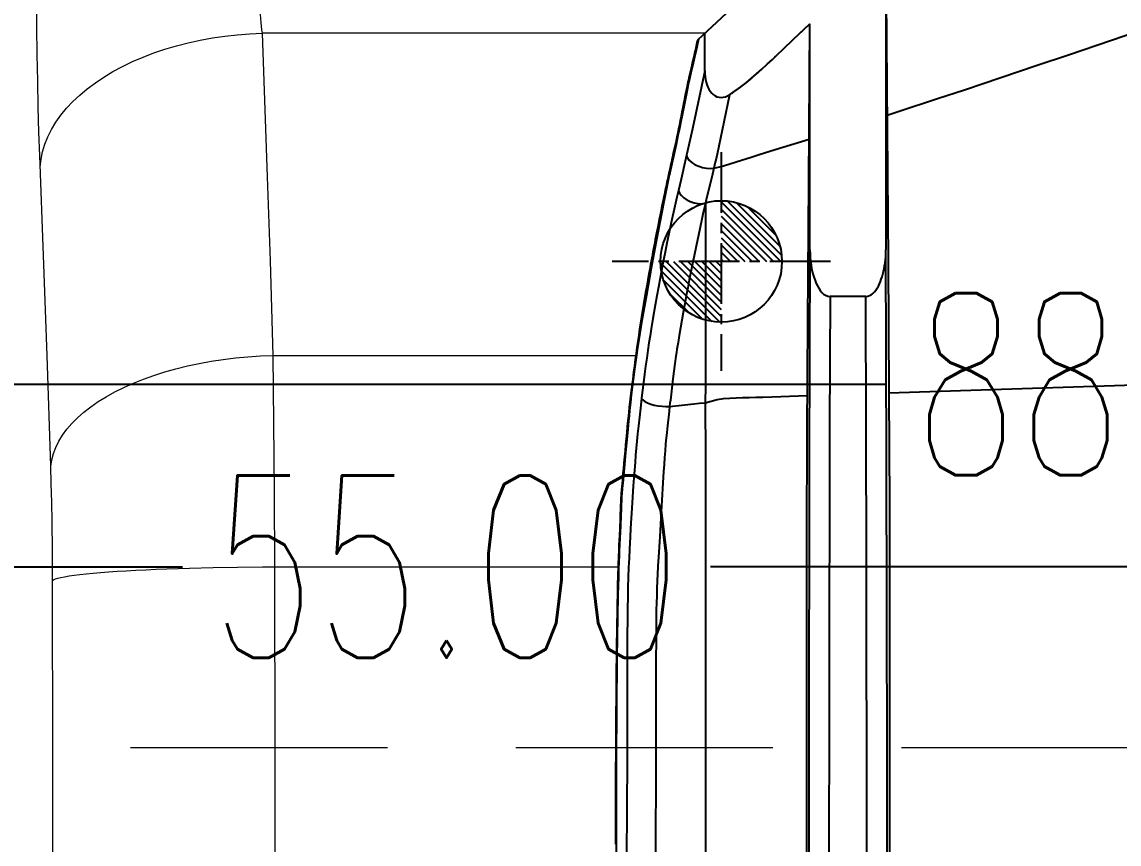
# Model space of a CAD drawing. Header units: inches. Extents: x 133169 to 134399, y -43543 to -42673.
# Drawn here: x 133762.28 to 133789.39, y -42988.69 to -42968.39 of the extents above; entities that cross this region are included whole.
import ezdxf

# ---------------------------------------------------------------- set-up
doc = ezdxf.new("R2010")
doc.units = ezdxf.units.IN
doc.header["$LTSCALE"] = 2
doc.header["$MEASUREMENT"] = 0
doc.header["$PDMODE"] = 3
doc.header["$PDSIZE"] = 0.3125
doc.linetypes.add('CENTER2', pattern=[1.125, 0.75, -0.125, 0.125, -0.125])
doc.linetypes.add('HIDDEN', pattern=[9.525, 6.35, -3.175])
doc.layers.get('Defpoints').update_dxf_attribs({"linetype": 'CONTINUOUS'})
doc.layers.add('CAV-COR', color=1, linetype='CONTINUOUS')
doc.layers.add('PIN', color=4, linetype='CONTINUOUS')
for name, color, linetype, lineweight in [('dim', 3, 'CONTINUOUS', 15), ('PRODUCT', 1, 'CONTINUOUS', 15), ('WR', 122, 'HIDDEN', 18), ('枕位', 75, 'CONTINUOUS', 15)]:
    doc.layers.add(name, color=color, linetype=linetype, lineweight=lineweight)
doc.styles.get("Standard").update_dxf_attribs({"font": 'txt.shx', "width": 0.67})
doc.dimstyles.new('2.00', dxfattribs={"dimtxt": 4.5, "dimasz": 3.5, "dimexe": 0.666, "dimexo": 0.626, "dimgap": 1, "dimtad": 0, "dimzin": 0, "dimdsep": 46, "dimtxsty": 'Standard', "dimcen": 0.09, "dimclrd": 3, "dimclre": 3, "dimclrt": 7, "dimazin": 0, "dimtfac": 1, "dimtofl": 0, "dimtmove": 0, "dimatfit": 0, "dimfxl": 0, "dimtolj": 1, "dimtzin": 0, "dimarcsym": 0})

# ---------------------------------------------------------------- blocks, each defined once
blk = doc.blocks.new('20160812.091803')
at = {"layer": 'PRODUCT', "linetype": 'ByBlock'}
for p, q in [((-21.463, -27.89), (-28.624, -20.216)), ((-23.497, -23.232), (-16.288, -23.232)), ((-15.132, -23.731), (-15.132, -24.61)), ((-16.288, -25.109), (-21.867, -25.109)), ((-20.706, -27.709), (-21.632, -27.709)), ((-20.392, -28.133), (-20.381, -28.135)), ((-20.381, -28.135), (-20.32, -28.128)), ((-10.282, -29.772), (-10.276, -29.772)), ((-10.276, -29.772), (-10.257, -29.76))]:
    blk.add_line(p, q, dxfattribs=at)
for points, start_tangent, end_tangent in [([(-19.613, -23.202), (-19.868, -22.417), (-20.208, -21.384), (-20.554, -20.357), (-20.9, -19.331), (-21.244, -18.304), (-21.592, -17.281), (-21.938, -16.252), (-22.276, -15.217)], (-0.306714, 0.951802), (-0.304701, 0.952448)), ([(-12.755, -23.156), (-12.776, -22.533), (-12.809, -21.522), (-12.843, -20.514), (-12.876, -19.502), (-12.909, -18.491), (-12.943, -17.479), (-12.976, -16.466), (-13.01, -15.44)], (-0.032482, 0.999472), (-0.032457, 0.999473)), ([(-23.497, -23.232), (-22.114, -23.221), (-20.808, -23.211), (-19.613, -23.202)], (0.999967, 0.008163), (0.99997, 0.007721)), ([(-19.613, -23.202), (-18.161, -23.19), (-16.57, -23.179), (-14.791, -23.167), (-12.755, -23.156)], (0.99997, 0.007721), (0.999988, 0.004858)), ([(16.288, -23.232), (11.071, -23.213), (5.6, -23.202), (-0.001, -23.199), (-5.601, -23.202), (-11.072, -23.213), (-16.288, -23.232)], (-0.999991, 0.004324), (-0.999991, -0.004324)), ([(-15.132, -23.731), (-15.178, -23.592), (-15.292, -23.479), (-15.446, -23.392), (-15.623, -23.325), (-15.822, -23.276), (-16.043, -23.244), (-16.288, -23.232)], (0, 1), (-1, 0)), ([(-12.755, -23.156), (-11.383, -23.15), (-10.016, -23.146), (-8.694, -23.142), (-7.447, -23.14), (-6.325, -23.14), (-5.336, -23.14), (-4.442, -23.14), (-3.602, -23.139), (-2.778, -23.139), (-1.952, -23.139), (-1.124, -23.139), (-0.297, -23.139)], (0.999988, 0.004858), (1, -0.000025)), ([(15.132, -23.73), (10.26, -23.714), (5.182, -23.704), (0, -23.701), (-5.183, -23.704), (-10.261, -23.714), (-15.132, -23.73)], (-0.999992, 0.004074), (-0.999992, -0.004074)), ([(-16.288, -25.109), (-16.005, -25.093), (-15.749, -25.05), (-15.526, -24.983), (-15.337, -24.891), (-15.194, -24.77), (-15.132, -24.61)], (1, 0), (0, 1)), ([(-15.132, -24.61), (-10.261, -24.626), (-5.183, -24.636), (0, -24.64), (5.182, -24.636), (10.26, -24.626), (15.132, -24.61)], (0.999992, -0.004074), (0.999992, 0.004074)), ([(-20.116, -27.093), (-20.413, -26.687), (-20.751, -26.296), (-21.112, -25.908), (-21.488, -25.515), (-21.867, -25.109)], (-0.538927, 0.842352), (-0.673959, 0.738769)), ([(-19.016, -25.131), (-19.818, -25.124), (-20.556, -25.119), (-21.238, -25.113), (-21.867, -25.109)], (-0.999968, 0.007946), (-0.999972, 0.007494)), ([(-12.689, -25.172), (-14.087, -25.165), (-15.311, -25.158), (-16.389, -25.151), (-17.354, -25.144), (-18.226, -25.137), (-19.016, -25.131)], (-0.999989, 0.004788), (-0.999968, 0.007948)), ([(-18.302, -27.481), (-18.422, -27.043), (-18.559, -26.617), (-18.723, -26.091), (-18.883, -25.565), (-19.016, -25.131)], (-0.226686, 0.973968), (-0.294677, 0.955597)), ([(-16.288, -25.109), (-11.072, -25.127), (-5.601, -25.138), (-0.001, -25.142), (5.6, -25.138), (11.071, -25.127), (16.288, -25.109)], (0.999991, -0.004324), (0.999991, 0.004324)), ([(-12.505, -27.696), (-12.62, -27.171), (-12.641, -26.653), (-12.656, -26.136), (-12.674, -25.617), (-12.682, -25.395), (-12.689, -25.172)], (-0.359679, 0.933076), (-0.03203, 0.999487)), ([(-0.379, -25.188), (-1.252, -25.188), (-2.126, -25.188), (-2.999, -25.188), (-3.873, -25.188), (-4.747, -25.188), (-5.623, -25.188), (-6.506, -25.188), (-7.402, -25.187), (-8.298, -25.186), (-9.178, -25.185), (-10.044, -25.183), (-10.912, -25.18), (-11.791, -25.176), (-12.689, -25.172)], (-1, 0.000057), (-0.999989, 0.004786)), ([(-20.706, -27.709), (-20.495, -27.69), (-20.306, -27.633), (-20.158, -27.537), (-20.068, -27.406), (-20.054, -27.25), (-20.116, -27.093)], (1, 0), (-0.538927, 0.842352)), ([(-20.116, -27.093), (-19.867, -27.147), (-19.642, -27.195), (-19.438, -27.239), (-19.251, -27.278), (-19.076, -27.315), (-18.911, -27.349), (-18.753, -27.382), (-18.6, -27.415), (-18.45, -27.447), (-18.302, -27.481)], (0.977283, -0.211938), (0.974805, -0.223058)), ([(-18.612, -28.162), (-18.437, -28.021), (-18.32, -27.765), (-18.302, -27.481)], (0.946395, 0.323011), (-0.131983, 0.991252)), ([(-18.302, -27.481), (-18.156, -27.515), (-18.008, -27.551), (-17.86, -27.587), (-17.713, -27.623), (-17.569, -27.659), (-17.427, -27.693)], (0.974217, -0.225615), (0.972428, -0.233202)), ([(-21.487, -27.864), (-21.337, -27.896)], (0.978492, -0.206285), (0.977694, -0.210036)), ([(-21.274, -27.931), (-21.463, -27.89)], (-0.976131, 0.217182), (-0.977837, 0.209365)), ([(-21.337, -27.896), (-21.189, -27.928)], (0.977694, -0.210036), (0.976636, -0.214901)), ([(-20.706, -27.709), (-20.43, -27.767), (-20.179, -27.821)], (0.978335, -0.20703), (0.977963, -0.208777)), ([(-20.179, -27.821), (-19.952, -27.869), (-19.747, -27.913), (-19.56, -27.953)], (0.977963, -0.208777), (0.977664, -0.210174)), ([(-17.748, -28.36), (-17.57, -28.223), (-17.45, -27.974), (-17.427, -27.693)], (0.951095, 0.308898), (-0.114618, 0.99341)), ([(-17.427, -27.693), (-17.269, -27.73), (-17.109, -27.765), (-16.944, -27.802), (-16.773, -27.839), (-16.587, -27.878), (-16.378, -27.922), (-16.154, -27.967), (-15.94, -28.011), (-15.738, -28.052), (-15.543, -28.091), (-15.351, -28.128), (-15.156, -28.165), (-14.953, -28.202), (-14.735, -28.241), (-14.5, -28.282), (-14.252, -28.325), (-13.999, -28.368), (-13.747, -28.408), (-13.48, -28.445), (-13.194, -28.483), (-12.913, -28.517), (-12.654, -28.549), (-12.421, -28.576)], (0.973567, -0.228402), (0.993754, -0.111597)), ([(-17.427, -27.693), (-17.366, -27.693), (-16.918, -27.693), (-16.465, -27.693), (-16.006, -27.693), (-15.535, -27.693), (-15.057, -27.693), (-14.569, -27.693), (-14.07, -27.693), (-13.559, -27.693), (-13.039, -27.693), (-12.505, -27.696)], (1, 0.000456), (0.999966, -0.008239)), ([(-12.505, -27.696), (-12.047, -27.696), (-11.578, -27.694), (-10.623, -27.695), (-9.644, -27.695), (-8.647, -27.695), (-7.632, -27.695), (-6.61, -27.695), (-5.585, -27.695), (-4.56, -27.695), (-3.535, -27.695), (-2.511, -27.696), (-1.489, -27.695), (-0.462, -27.696)], (0.999986, -0.005214), (0.999998, -0.001927)), ([(-12.421, -28.576), (-12.471, -28.109), (-12.505, -27.696)], (-0.119052, 0.992888), (-0.071721, 0.997425)), ([(-20.784, -28.044), (-21.274, -27.931)], (-0.973905, 0.226955), (-0.976131, 0.217182)), ([(-21.189, -27.928), (-21.041, -27.961), (-20.896, -27.995), (-20.752, -28.028), (-20.609, -28.062)], (0.976636, -0.214901), (0.973686, -0.227893)), ([(-20.582, -28.091), (-20.784, -28.044)], (-0.97482, 0.222992), (-0.973905, 0.226955)), ([(-20.609, -28.062), (-20.465, -28.095), (-20.376, -28.116)], (0.973686, -0.227893), (0.976, -0.217769)), ([(-20.391, -28.133), (-20.582, -28.091)], (-0.977264, 0.212026), (-0.97482, 0.222992)), ([(-20.324, -28.146), (-20.38, -28.134)], (-0.978555, 0.205985), (-0.977779, 0.209637)), ([(-20.376, -28.116), (-20.32, -28.128)], (0.976, -0.217769), (0.977, -0.213238)), ([(-19.483, -28.313), (-20.324, -28.146)], (-0.980293, 0.197551), (-0.978555, 0.205985)), ([(-20.32, -28.128), (-20.152, -28.162)], (0.978378, -0.206824), (0.980626, -0.19589)), ([(-20.152, -28.162), (-19.978, -28.196), (-19.802, -28.23), (-19.626, -28.265)], (0.980626, -0.19589), (0.981444, -0.191749)), ([(-19.56, -27.953), (-19.385, -27.991), (-19.221, -28.027), (-19.063, -28.061), (-18.911, -28.095), (-18.761, -28.129), (-18.612, -28.162)], (0.977664, -0.210174), (0.975976, -0.21788)), ([(-18.612, -28.162), (-18.465, -28.194), (-18.32, -28.227), (-18.176, -28.259), (-18.034, -28.292), (-17.891, -28.326), (-17.748, -28.36)], (0.976128, -0.217195), (0.973743, -0.227651)), ([(-19.626, -28.265), (-19.45, -28.299), (-19.277, -28.335), (-19.105, -28.371), (-18.935, -28.408), (-18.767, -28.445), (-18.599, -28.482), (-18.432, -28.519), (-18.264, -28.556), (-18.097, -28.593), (-17.929, -28.629), (-17.759, -28.664), (-17.588, -28.7), (-17.416, -28.735), (-17.243, -28.77), (-17.071, -28.806), (-16.899, -28.842), (-16.728, -28.877), (-16.557, -28.912), (-16.385, -28.946), (-16.21, -28.98), (-16.032, -29.012), (-15.852, -29.043), (-15.67, -29.075), (-15.489, -29.107), (-15.308, -29.139), (-15.128, -29.171), (-14.948, -29.203), (-14.767, -29.234), (-14.584, -29.263), (-14.398, -29.291), (-14.209, -29.318), (-14.019, -29.345), (-13.828, -29.372), (-13.636, -29.399), (-13.446, -29.426), (-13.255, -29.452), (-13.063, -29.478), (-12.87, -29.503), (-12.676, -29.526), (-12.48, -29.549), (-12.283, -29.571), (-12.084, -29.591), (-11.883, -29.61), (-11.68, -29.629), (-11.476, -29.647), (-11.271, -29.665), (-11.066, -29.684), (-10.863, -29.703), (-10.66, -29.723), (-10.459, -29.742), (-10.258, -29.759)], (0.981444, -0.191749), (0.99682, -0.07969)), ([(-18.682, -28.485), (-19.483, -28.313)], (-0.976255, 0.216624), (-0.980293, 0.197551)), ([(-17.748, -28.36), (-17.586, -28.397), (-17.421, -28.434), (-17.253, -28.471), (-17.08, -28.509), (-16.892, -28.55), (-16.68, -28.595), (-16.451, -28.643), (-16.231, -28.688), (-16.024, -28.729), (-15.827, -28.767), (-15.632, -28.804), (-15.433, -28.841), (-15.225, -28.88), (-15.001, -28.919), (-14.761, -28.961), (-14.508, -29.004), (-14.248, -29.046), (-13.987, -29.087), (-13.711, -29.128), (-13.414, -29.169), (-13.124, -29.208), (-12.858, -29.242), (-12.619, -29.271)], (0.973707, -0.227802), (0.992836, -0.119488)), ([(-18.188, -28.594), (-18.682, -28.485)], (-0.976851, 0.213922), (-0.976255, 0.216624)), ([(-17.813, -28.675), (-18.188, -28.594)], (-0.978175, 0.207782), (-0.976851, 0.213922)), ([(-16.934, -28.855), (-17.813, -28.675)], (-0.98097, 0.194162), (-0.978175, 0.207782)), ([(-12.619, -29.271), (-12.507, -29.121), (-12.433, -28.861), (-12.421, -28.576)], (0.846073, 0.533067), (-0.080789, 0.996731)), ([(-12.421, -28.576), (-12.078, -28.615), (-11.763, -28.649), (-11.49, -28.676), (-11.239, -28.697), (-10.987, -28.715), (-10.721, -28.731), (-10.439, -28.746), (-10.138, -28.763), (-9.823, -28.782), (-9.505, -28.801), (-9.2, -28.821), (-8.903, -28.84), (-8.595, -28.859), (-8.258, -28.877), (-7.897, -28.892), (-7.537, -28.903), (-7.205, -28.909), (-6.902, -28.912), (-6.613, -28.913), (-6.326, -28.914), (-6.027, -28.915), (-5.707, -28.916), (-5.355, -28.918), (-4.965, -28.919), (-4.537, -28.919), (-4.074, -28.919), (-3.573, -28.919), (-3.029, -28.921), (-2.43, -28.924), (-1.769, -28.926), (-1.087, -28.924), (-0.455, -28.921)], (0.9938, -0.111179), (0.999997, -0.002474)), ([(-13.271, -29.466), (-14.483, -29.295), (-15.698, -29.089), (-16.934, -28.855)], (-0.991801, 0.127794), (-0.98097, 0.194162)), ([(-12.619, -29.271), (-12.264, -29.313), (-11.938, -29.348), (-11.653, -29.377), (-11.391, -29.401), (-11.127, -29.424)], (0.992803, -0.119759), (0.996647, -0.081825)), ([(-12.535, -29.556), (-13.271, -29.466)], (-0.993471, 0.114084), (-0.991801, 0.127794)), ([(-11.127, -29.424), (-10.852, -29.445), (-10.56, -29.467), (-10.252, -29.488), (-9.931, -29.508), (-9.609, -29.528)], (0.996647, -0.081825), (0.998208, -0.059836)), ([(-9.609, -29.528), (-9.299, -29.546), (-8.995, -29.563), (-8.675, -29.579), (-8.323, -29.593), (-7.946, -29.606), (-7.57, -29.614), (-7.225, -29.619), (-6.913, -29.622), (-6.62, -29.623), (-6.33, -29.624), (-6.03, -29.625), (-5.709, -29.625), (-5.356, -29.626), (-4.966, -29.626), (-4.539, -29.626), (-4.077, -29.627), (-3.579, -29.628), (-3.039, -29.631), (-2.443, -29.634)], (0.998208, -0.059836), (0.999973, -0.007348)), ([(-12.07, -29.607), (-12.535, -29.556)], (-0.994672, 0.103091), (-0.993471, 0.114084)), ([(-10.274, -29.767), (-10.877, -29.717), (-12.07, -29.607)], (-0.996551, 0.082978), (-0.994672, 0.103091)), ([(-1.612, -29.918), (-2.264, -29.916), (-3.436, -29.911), (-4.558, -29.905), (-5.629, -29.898), (-6.648, -29.887), (-7.614, -29.87), (-8.527, -29.848), (-9.375, -29.808), (-10.175, -29.779), (-10.282, -29.772)], (-0.999993, 0.003611), (-0.997242, 0.074225)), ([(-10.258, -29.759), (-10.066, -29.77), (-9.865, -29.777), (-9.658, -29.783), (-9.448, -29.791), (-9.239, -29.801), (-9.034, -29.812), (-8.832, -29.822), (-8.633, -29.831), (-8.432, -29.837), (-8.228, -29.843), (-8.019, -29.848), (-7.801, -29.853), (-7.573, -29.857), (-7.332, -29.862), (-7.079, -29.867), (-6.817, -29.872), (-6.539, -29.876), (-6.23, -29.879), (-5.878, -29.882), (-5.505, -29.886), (-5.153, -29.888), (-4.843, -29.89), (-4.571, -29.891), (-4.329, -29.893), (-4.107, -29.894), (-3.894, -29.896), (-3.686, -29.897), (-3.48, -29.898), (-3.275, -29.899), (-3.068, -29.9), (-2.86, -29.901), (-2.652, -29.902), (-2.444, -29.903), (-2.238, -29.903), (-2.031, -29.903), (-1.822, -29.903), (-1.612, -29.903)], (0.997388, -0.072235), (0.999993, -0.003781)), ([(-2.443, -29.634), (-1.782, -29.639), (-1.094, -29.643)], (0.999973, -0.007348), (0.999992, -0.004107))]:
    blk.add_spline(points, degree=3, dxfattribs=dict(at, start_tangent=start_tangent, end_tangent=end_tangent))
blk = doc.blocks.new('*D34601')
at = {"layer": 'Defpoints', "color": 0}
for p in [(133746.864, -42976.586), (133801.864, -42978.551), (133801.864, -42981.844)]:
    blk.add_point(p, dxfattribs=at)
at = {"layer": 'dim', "color": 3, "linetype": 'ByBlock', "lineweight": -2}
for p, q in [((133746.864, -42977.212), (133746.864, -42982.51)), ((133801.864, -42979.177), (133801.864, -42982.51)), ((133750.364, -42981.844), (133766.246, -42981.844)), ((133798.364, -42981.844), (133779.301, -42981.844))]:
    blk.add_line(p, q, dxfattribs=at)
at = {"layer": 'dim', "color": 3, "linetype": 'ByBlock'}
for points in [[(133750.364, -42981.261), (133750.364, -42982.428), (133746.864, -42981.844)], [(133798.364, -42982.428), (133798.364, -42981.261), (133801.864, -42981.844)]]:
    blk.add_solid(points, dxfattribs=at)
at = {"layer": 'dim', "color": 7, "linetype": 'ByBlock', "insert": (133772.774, -42981.844), "char_height": 4.5, "attachment_point": 5}
blk.add_mtext('\\A1;55.00', dxfattribs=at)
blk = doc.blocks.new('*D34602')
at = {"layer": 'Defpoints', "color": 0}
for p in [(133746.864, -42973.138), (133746.864, -42977.338), (133834.864, -42978.551)]:
    blk.add_point(p, dxfattribs=at)
at = {"layer": 'dim', "color": 3, "linetype": 'ByBlock', "lineweight": -2}
for p, q in [((133746.864, -42973.764), (133746.864, -42978.004)), ((133834.864, -42977.925), (133834.864, -42976.672)), ((133750.364, -42977.338), (133783.606, -42977.338)), ((133831.364, -42977.338), (133796.661, -42977.338))]:
    blk.add_line(p, q, dxfattribs=at)
at = {"layer": 'dim', "color": 3, "linetype": 'ByBlock'}
for points in [[(133750.364, -42976.755), (133750.364, -42977.922), (133746.864, -42977.338)], [(133831.364, -42977.922), (133831.364, -42976.755), (133834.864, -42977.338)]]:
    blk.add_solid(points, dxfattribs=at)
at = {"layer": 'dim', "color": 7, "linetype": 'ByBlock', "insert": (133790.134, -42977.338), "char_height": 4.5, "attachment_point": 5}
blk.add_mtext('\\A1;88.00', dxfattribs=at)

msp = doc.modelspace()

# ---------------------------------------------------------------- hatches: boundary and pattern name
at = {"layer": 'PIN', "linetype": 'Continuous'}
h = msp.add_hatch(dxfattribs=at)
h.set_pattern_fill('ANSI31', color=3, angle=270, style=0)
h.set_pattern_definition([(315, (133574.28201, -42960.06603), (0.08838835, 0.08838835), [])])
h.paths.add_polyline_path([(133779.564, -42974.306), (133781.064, -42974.306, 0.414214), (133779.564, -42972.806)])
h.paths.add_polyline_path([(133779.564, -42975.806), (133779.564, -42974.306), (133778.064, -42974.306, 0.414214)])

# ---------------------------------------------------------------- linework, layer by layer
at = {"layer": 'CAV-COR', "linetype": 'ByBlock'}
for p, q in [((133783.632, -42966.809), (133783.689, -42974.305)), ((133783.632, -42966.809), (133783.632, -42974.018)), ((133780.765, -42967.172), (133778.981, -42968.836)), ((133781.725, -42972.361), (133781.755, -42968.438)), ((133781.755, -42974.018), (133781.755, -42968.438)), ((133778.981, -42968.836), (133778.923, -42969.107)), ((133779, -42968.819), (133778.957, -42969.018)), ((133779.155, -42969.599), (133779.155, -42968.674)), ((133781.086, -42969.07), (133781.349, -42968.818)), ((133778.923, -42969.107), (133778.784, -42969.741)), ((133778.957, -42969.018), (133778.925, -42969.166)), ((133778.903, -42969.264), (133778.869, -42969.41)), ((133778.925, -42969.166), (133778.903, -42969.264)), ((133779.155, -42969.599), (133778.849, -42971.031)), ((133785.575, -42970.066), (133787.367, -42969.462)), ((133778.757, -42969.888), (133778.734, -42969.984)), ((133778.769, -42969.841), (133778.757, -42969.888)), ((133778.691, -42970.182), (133778.505, -42971.083)), ((133778.701, -42970.158), (133778.588, -42970.737)), ((133778.733, -42969.982), (133778.691, -42970.182)), ((133778.734, -42969.984), (133778.701, -42970.158)), ((133779.771, -42970.189), (133779.625, -42970.868)), ((133784.91, -42970.286), (133785.575, -42970.066)), ((133778.588, -42970.737), (133778.565, -42970.853)), ((133778.53, -42971.026), (133778.494, -42971.196)), ((133778.565, -42970.853), (133778.53, -42971.026)), ((133778.849, -42971.031), (133778.648, -42971.937)), ((133779.625, -42970.868), (133779.46, -42971.655)), ((133778.505, -42971.083), (133778.321, -42971.966)), ((133778.494, -42971.196), (133778.445, -42971.42)), ((133780.892, -42971.546), (133781.733, -42971.29)), ((133778.445, -42971.42), (133778.274, -42972.196)), ((133780.497, -42971.668), (133780.892, -42971.546)), ((133780.305, -42971.728), (133780.497, -42971.668)), ((133778.321, -42971.966), (133778.146, -42972.838)), ((133778.648, -42971.937), (133778.605, -42972.129)), ((133779.383, -42972.004), (133779.349, -42972.15)), ((133779.417, -42971.855), (133779.384, -42972.004)), ((133778.572, -42972.272), (133778.504, -42972.558)), ((133778.605, -42972.129), (133778.572, -42972.272)), ((133779.349, -42972.15), (133779.193, -42972.784)), ((133781.701, -42975.792), (133781.725, -42972.361)), ((133778.504, -42972.558), (133778.467, -42972.72)), ((133778.146, -42972.838), (133777.958, -42973.815)), ((133778.467, -42972.72), (133778.417, -42972.94)), ((133779.171, -42972.879), (133779.134, -42973.036)), ((133779.193, -42972.784), (133779.171, -42972.879)), ((133778.417, -42972.94), (133778.328, -42973.348)), ((133779.11, -42973.143), (133779.075, -42973.306)), ((133779.134, -42973.036), (133779.11, -42973.143)), ((133778.328, -42973.348), (133778.269, -42973.626)), ((133779.075, -42973.306), (133779, -42973.654)), ((133778.269, -42973.626), (133778.221, -42973.855)), ((133779, -42973.654), (133778.942, -42973.928)), ((133777.958, -42973.815), (133777.834, -42974.475)), ((133778.221, -42973.855), (133778.176, -42974.075)), ((133778.942, -42973.928), (133778.774, -42974.763)), ((133781.755, -42974.018), (133781.737, -42979.234)), ((133783.651, -42979.234), (133783.632, -42974.018)), ((133778.176, -42974.075), (133778.122, -42974.348)), ((133777.834, -42974.475), (133777.713, -42975.141)), ((133778.122, -42974.348), (133778.06, -42974.674)), ((133783.689, -42974.305), (133783.708, -42977.55)), ((133778.06, -42974.674), (133778.01, -42974.941)), ((133778.774, -42974.763), (133778.736, -42974.955)), ((133778.01, -42974.941), (133777.971, -42975.154)), ((133778.736, -42974.955), (133778.699, -42975.15)), ((133777.713, -42975.141), (133777.596, -42975.813)), ((133777.971, -42975.154), (133777.931, -42975.383)), ((133778.662, -42975.353), (133778.623, -42975.571)), ((133778.699, -42975.15), (133778.662, -42975.353)), ((133782.254, -42975.174), (133782.242, -42978.393)), ((133783.133, -42975.174), (133782.254, -42975.174)), ((133783.154, -42981.72), (133783.134, -42975.174)), ((133777.931, -42975.383), (133777.875, -42975.713)), ((133778.623, -42975.571), (133778.524, -42976.138)), ((133777.596, -42975.813), (133777.524, -42976.231)), ((133777.875, -42975.713), (133777.832, -42975.97)), ((133781.688, -42978.514), (133781.701, -42975.792)), ((133777.538, -42976.152), (133777.423, -42976.967)), ((133777.804, -42976.144), (133777.777, -42976.319)), ((133777.832, -42975.97), (133777.804, -42976.144)), ((133778.524, -42976.138), (133778.496, -42976.306)), ((133777.498, -42976.39), (133777.461, -42976.629)), ((133777.524, -42976.231), (133777.498, -42976.39)), ((133777.777, -42976.319), (133777.75, -42976.501)), ((133778.496, -42976.306), (133778.469, -42976.474)), ((133777.722, -42976.692), (133777.695, -42976.891)), ((133777.75, -42976.501), (133777.722, -42976.692)), ((133777.423, -42976.967), (133777.389, -42977.219)), ((133777.695, -42976.891), (133777.668, -42977.087)), ((133778.419, -42976.825), (133778.393, -42977.016)), ((133777.389, -42977.219), (133777.365, -42977.409)), ((133777.668, -42977.087), (133777.633, -42977.362)), ((133778.369, -42977.207), (133778.305, -42977.733)), ((133778.393, -42977.016), (133778.369, -42977.207)), ((133783.708, -42977.55), (133796.776, -42977.119)), ((133777.365, -42977.409), (133777.341, -42977.6)), ((133777.633, -42977.362), (133777.602, -42977.61)), ((133777.319, -42977.793), (133777.297, -42977.987)), ((133777.341, -42977.6), (133777.319, -42977.793)), ((133777.602, -42977.61), (133777.564, -42977.926)), ((133779.168, -42977.801), (133779.17, -42979.103)), ((133780.59, -42977.655), (133781.692, -42977.617)), ((133783.708, -42977.55), (133783.718, -42980.29)), ((133777.297, -42977.987), (133777.284, -42978.117)), ((133777.564, -42977.926), (133777.539, -42978.154)), ((133777.271, -42978.248), (133777.252, -42978.446)), ((133777.284, -42978.117), (133777.271, -42978.248)), ((133777.539, -42978.154), (133777.516, -42978.367)), ((133777.252, -42978.446), (133777.192, -42979.117)), ((133777.496, -42978.56), (133777.479, -42978.742)), ((133777.516, -42978.367), (133777.496, -42978.56)), ((133781.679, -42981.128), (133781.688, -42978.514)), ((133782.242, -42978.393), (133782.228, -42985.123)), ((133777.479, -42978.742), (133777.463, -42978.915)), ((133777.192, -42979.117), (133777.173, -42979.318)), ((133777.448, -42979.09), (133777.433, -42979.269)), ((133777.463, -42978.915), (133777.448, -42979.09)), ((133777.173, -42979.318), (133777.127, -42979.784)), ((133777.433, -42979.269), (133777.412, -42979.549)), ((133778.15, -42979.319), (133778.139, -42979.494)), ((133781.737, -42979.234), (133781.724, -42986.562)), ((133783.664, -42986.562), (133783.651, -42979.234)), ((133777.412, -42979.549), (133777.39, -42979.846)), ((133778.139, -42979.494), (133778.082, -42980.483)), ((133777.116, -42979.916), (133777.105, -42980.048)), ((133777.127, -42979.784), (133777.116, -42979.916)), ((133777.39, -42979.846), (133777.363, -42980.268)), ((133777.089, -42980.368), (133777.082, -42980.638)), ((133777.363, -42980.268), (133777.324, -42980.904)), ((133778.082, -42980.483), (133778.044, -42981.106)), ((133783.718, -42980.29), (133783.724, -42982.859)), ((133777.068, -42980.983), (133777.043, -42981.453)), ((133777.063, -42980.805), (133777.056, -42980.95)), ((133777.074, -42980.845), (133777.068, -42980.983)), ((133777.324, -42980.904), (133777.312, -42981.108)), ((133777.036, -42981.321), (133777.029, -42981.47)), ((133777.044, -42981.172), (133777.036, -42981.321)), ((133777.312, -42981.108), (133777.296, -42981.415)), ((133778.044, -42981.106), (133778.012, -42981.606)), ((133781.676, -42983.8), (133781.679, -42981.128)), ((133777.029, -42981.47), (133777.023, -42981.62)), ((133777.037, -42981.584), (133777.032, -42981.714)), ((133777.043, -42981.453), (133777.037, -42981.584)), ((133777.296, -42981.415), (133777.285, -42981.63)), ((133778.012, -42981.606), (133777.999, -42981.82)), ((133777.018, -42981.769), (133777.008, -42982.156)), ((133777.023, -42981.62), (133777.018, -42981.769)), ((133777.032, -42981.714), (133777.025, -42981.912)), ((133777.275, -42981.862), (133777.266, -42982.107)), ((133777.285, -42981.63), (133777.275, -42981.862)), ((133777.999, -42981.82), (133777.987, -42982.048)), ((133783.163, -42988.573), (133783.154, -42981.72)), ((133777.008, -42982.156), (133776.997, -42982.808)), ((133777.02, -42982.114), (133777.011, -42982.538)), ((133777.025, -42981.912), (133777.02, -42982.114)), ((133777.266, -42982.107), (133777.258, -42982.36)), ((133777.258, -42982.36), (133777.252, -42982.613)), ((133777.011, -42982.538), (133776.991, -42983.601)), ((133777.252, -42982.613), (133777.248, -42982.854)), ((133776.997, -42982.808), (133776.983, -42983.851)), ((133777.248, -42982.854), (133777.244, -42983.188)), ((133783.724, -42982.859), (133783.724, -42984.323)), ((133777.244, -42983.188), (133777.241, -42983.492)), ((133777.955, -42983.101), (133777.953, -42983.305)), ((133777.241, -42983.492), (133777.236, -42986.556)), ((133777.953, -42983.305), (133777.948, -42984.489)), ((133776.991, -42983.601), (133776.985, -42984.096)), ((133776.983, -42983.851), (133776.965, -42986.532)), ((133781.677, -42997.847), (133781.676, -42983.8)), ((133776.985, -42984.096), (133776.967, -42986.604)), ((133783.724, -42984.323), (133783.724, -42997.893)), ((133777.948, -42984.489), (133777.944, -42987.09)), ((133782.228, -42985.123), (133782.225, -42992.038)), ((133776.965, -42986.532), (133776.964, -42988.036)), ((133777.236, -42986.556), (133777.23, -42987.863)), ((133781.724, -42986.562), (133781.724, -42994.049)), ((133783.664, -42994.049), (133783.664, -42986.562)), ((133777.944, -42987.09), (133777.938, -42988.537)), ((133776.964, -42988.036), (133776.974, -42990.862)), ((133777.23, -42987.863), (133777.222, -42988.985)), ((133777.938, -42988.537), (133777.941, -42989.646)), ((133783.16, -42995.488), (133783.163, -42988.573))]:
    msp.add_line(p, q, dxfattribs=at)
for points in [[(133781.349, -42968.818), (133781.618, -42968.565), (133781.755, -42968.438)], [(133787.367, -42969.462), (133788.145, -42969.201), (133790.248, -42968.489)], [(133779.771, -42970.189), (133779.908, -42970.095), (133780.044, -42969.996), (133780.177, -42969.892), (133780.309, -42969.784), (133780.438, -42969.671), (133780.568, -42969.555), (133780.697, -42969.437), (133780.826, -42969.316), (133780.956, -42969.194), (133781.086, -42969.07)], [(133778.869, -42969.41), (133778.813, -42969.649), (133778.769, -42969.841)], [(133779.155, -42969.599), (133779.157, -42969.672), (133779.164, -42969.743), (133779.174, -42969.811), (133779.189, -42969.877), (133779.208, -42969.94), (133779.231, -42969.999), (133779.259, -42970.054), (133779.291, -42970.104), (133779.327, -42970.148), (133779.367, -42970.185), (133779.411, -42970.215), (133779.458, -42970.238), (133779.508, -42970.251), (133779.561, -42970.256), (133779.614, -42970.252), (133779.666, -42970.24), (133779.718, -42970.219), (133779.771, -42970.189)], [(133778.784, -42969.741), (133778.759, -42969.862), (133778.735, -42969.981)], [(133783.662, -42970.692), (133783.964, -42970.595), (133784.91, -42970.286)], [(133778.702, -42971.694), (133778.732, -42971.755), (133778.78, -42971.814), (133778.843, -42971.869), (133778.919, -42971.917), (133779.006, -42971.956), (133779.099, -42971.985), (133779.195, -42972.003), (133779.291, -42972.01), (133779.384, -42972.004)], [(133779.384, -42972.004), (133779.565, -42971.958), (133779.748, -42971.906), (133779.932, -42971.849), (133780.305, -42971.728)], [(133779.46, -42971.655), (133779.428, -42971.806), (133779.417, -42971.855)], [(133778.504, -42972.558), (133778.534, -42972.62), (133778.58, -42972.68), (133778.641, -42972.736), (133778.715, -42972.785), (133778.799, -42972.825), (133778.89, -42972.856), (133778.984, -42972.875), (133779.079, -42972.883), (133779.171, -42972.879)], [(133779.171, -42972.879), (133779.17, -42977.368), (133779.168, -42977.801)], [(133781.755, -42974.018), (133781.758, -42974.115), (133781.763, -42974.21), (133781.771, -42974.301), (133781.783, -42974.389), (133781.797, -42974.475), (133781.814, -42974.556), (133781.834, -42974.634), (133781.856, -42974.709), (133781.881, -42974.78), (133781.909, -42974.847), (133781.939, -42974.91), (133781.973, -42974.969), (133782.01, -42975.023), (133782.05, -42975.072), (133782.094, -42975.112), (133782.143, -42975.141), (133782.197, -42975.162), (133782.254, -42975.174)], [(133783.133, -42975.174), (133783.182, -42975.166), (133783.229, -42975.15), (133783.272, -42975.127), (133783.313, -42975.096), (133783.35, -42975.057), (133783.385, -42975.013), (133783.416, -42974.966), (133783.446, -42974.914), (133783.473, -42974.86), (133783.497, -42974.803), (133783.519, -42974.744), (133783.539, -42974.683), (133783.558, -42974.619), (133783.574, -42974.553), (133783.589, -42974.484), (133783.601, -42974.413), (133783.612, -42974.339), (133783.62, -42974.263), (133783.627, -42974.184), (133783.631, -42974.102), (133783.632, -42974.018)], [(133777.461, -42976.629), (133777.427, -42976.853), (133777.395, -42977.073), (133777.366, -42977.288), (133777.338, -42977.5), (133777.313, -42977.707), (133777.29, -42977.91), (133777.285, -42977.957)], [(133778.469, -42976.474), (133778.456, -42976.559), (133778.444, -42976.646), (133778.419, -42976.825)], [(133777.593, -42977.687), (133777.626, -42977.726), (133777.677, -42977.764), (133777.743, -42977.798), (133777.821, -42977.829), (133777.909, -42977.854), (133778.004, -42977.873), (133778.101, -42977.884), (133778.197, -42977.889), (133778.288, -42977.885)], [(133778.305, -42977.733), (133778.296, -42977.81), (133778.288, -42977.885)], [(133778.288, -42977.885), (133778.587, -42977.852), (133778.737, -42977.837), (133778.884, -42977.823), (133779.029, -42977.81), (133779.168, -42977.801)], [(133779.168, -42977.801), (133779.316, -42977.753), (133779.466, -42977.718), (133779.619, -42977.694), (133779.773, -42977.679), (133779.93, -42977.671), (133780.09, -42977.666), (133780.253, -42977.663), (133780.42, -42977.66), (133780.59, -42977.655)], [(133777.285, -42977.957), (133777.27, -42978.109), (133777.234, -42978.493)], [(133778.288, -42977.885), (133778.274, -42978.003), (133778.226, -42978.442)], [(133777.234, -42978.493), (133777.186, -42979.041), (133777.169, -42979.215), (133777.135, -42979.553)], [(133778.226, -42978.442), (133778.215, -42978.542), (133778.196, -42978.728)], [(133778.196, -42978.728), (133778.188, -42978.816), (133778.174, -42978.984)], [(133778.174, -42978.984), (133778.167, -42979.067), (133778.161, -42979.15), (133778.15, -42979.319)], [(133779.17, -42979.103), (133779.17, -43008.606), (133779.168, -43008.982)], [(133777.135, -42979.553), (133777.12, -42979.716), (133777.092, -42980.03)], [(133777.092, -42980.03), (133777.087, -42980.109), (133777.083, -42980.189), (133777.08, -42980.269), (133777.076, -42980.349), (133777.074, -42980.421)], [(133777.105, -42980.048), (133777.101, -42980.11), (133777.097, -42980.173), (133777.094, -42980.237), (133777.092, -42980.302), (133777.089, -42980.368)], [(133777.092, -42980.03), (133777.093, -42980.035), (133777.094, -42980.039), (133777.096, -42980.042), (133777.098, -42980.045), (133777.101, -42980.047), (133777.104, -42980.049)], [(133777.074, -42980.421), (133777.07, -42980.585), (133777.068, -42980.659), (133777.065, -42980.733), (133777.063, -42980.805)], [(133777.082, -42980.638), (133777.077, -42980.776), (133777.074, -42980.845)], [(133777.056, -42980.95), (133777.048, -42981.098), (133777.044, -42981.172)], [(133777.987, -42982.048), (133777.982, -42982.166), (133777.972, -42982.409)], [(133777.972, -42982.409), (133777.968, -42982.53), (133777.961, -42982.768)], [(133777.961, -42982.768), (133777.958, -42982.882), (133777.955, -42983.101)], [(133776.967, -42986.604), (133776.964, -42987.28), (133776.964, -42987.349)]]:
    msp.add_lwpolyline(points, dxfattribs=at)
at = {"layer": 'PIN', "color": 3, "linetype": 'CENTER2'}
for p, q in [((133779.564, -42971.606), (133779.564, -42977.006)), ((133782.264, -42974.306), (133776.864, -42974.306))]:
    msp.add_line(p, q, dxfattribs=at)
at = {"layer": 'PIN', "color": 3, "linetype": 'Continuous'}
msp.add_circle((133779.564, -42974.306), 1.5, dxfattribs=at)
at = {"layer": 'WR', "linetype": 'HIDDEN', "ltscale": 0.5}
msp.add_line((133726.864, -42986.306), (133861.859, -42986.306), dxfattribs=at)
at = {"layer": '枕位', "linetype": 'ByBlock'}
for p, q in [((133762.652, -42968.519), (133762.648, -42967.844)), ((133762.66, -42969.193), (133762.652, -42968.519)), ((133768.353, -42972.214), (133768.222, -42968.671)), ((133779.158, -42968.671), (133768.222, -42968.671)), ((133762.67, -42969.856), (133762.66, -42969.193)), ((133762.684, -42970.499), (133762.67, -42969.856)), ((133762.701, -42971.114), (133762.684, -42970.499)), ((133762.719, -42971.693), (133762.701, -42971.114)), ((133762.905, -42976.629), (133762.719, -42971.693)), ((133768.42, -42974.293), (133768.353, -42972.214)), ((133768.487, -42976.629), (133768.42, -42974.293)), ((133762.994, -42979.361), (133762.905, -42976.629)), ((133768.509, -42978.281), (133768.487, -42976.629)), ((133768.487, -42976.629), (133777.461, -42976.629)), ((133768.524, -42980.033), (133768.509, -42978.281)), ((133763.006, -42979.8), (133762.994, -42979.361)), ((133763.017, -42980.255), (133763.006, -42979.8)), ((133763.025, -42980.725), (133763.017, -42980.255)), ((133768.531, -42981.844), (133768.524, -42980.033)), ((133763.034, -42981.448), (133763.025, -42980.725)), ((133763.039, -42982.186), (133763.034, -42981.448)), ((133765.865, -42981.896), (133766.421, -42981.877)), ((133766.421, -42981.877), (133767.005, -42981.863)), ((133767.005, -42981.863), (133767.608, -42981.852)), ((133768.539, -42986.564), (133768.531, -42981.844)), ((133768.531, -42981.844), (133777.016, -42981.844)), ((133763.047, -42986.613), (133763.039, -42982.186)), ((133763.032, -42998.484), (133763.047, -42986.613)), ((133768.52, -43000.188), (133768.539, -42986.564))]:
    msp.add_line(p, q, dxfattribs=at)
for points in [[(133768.222, -42968.671), (133768.212, -42968.585), (133768.202, -42968.496), (133768.193, -42968.404), (133768.185, -42968.309), (133768.177, -42968.212), (133768.169, -42968.112), (133768.163, -42968.011), (133768.157, -42967.908), (133768.152, -42967.804), (133768.148, -42967.699), (133768.145, -42967.593), (133768.142, -42967.487), (133768.14, -42967.382), (133768.139, -42967.277)], [(133762.73, -42971.969), (133762.752, -42971.782), (133762.791, -42971.596), (133762.848, -42971.411), (133762.922, -42971.227), (133763.013, -42971.047), (133763.121, -42970.869), (133763.245, -42970.694), (133763.385, -42970.524), (133763.54, -42970.358), (133763.711, -42970.198), (133763.896, -42970.043), (133764.095, -42969.894), (133764.307, -42969.753), (133764.531, -42969.618), (133764.768, -42969.49), (133765.015, -42969.371), (133765.273, -42969.26), (133765.54, -42969.157), (133765.816, -42969.064), (133766.1, -42968.98), (133766.39, -42968.905), (133766.687, -42968.841), (133766.988, -42968.786), (133767.293, -42968.742), (133767.601, -42968.708), (133767.911, -42968.684), (133768.222, -42968.671)], [(133762.994, -42979.361), (133763.017, -42979.206), (133763.058, -42979.052), (133763.115, -42978.899), (133763.19, -42978.748), (133763.282, -42978.598), (133763.39, -42978.451), (133763.515, -42978.307), (133763.655, -42978.166), (133763.811, -42978.029), (133763.982, -42977.897), (133764.167, -42977.769), (133764.366, -42977.646), (133764.578, -42977.528), (133764.802, -42977.416), (133765.038, -42977.311), (133765.286, -42977.212), (133765.543, -42977.12), (133765.81, -42977.035), (133766.086, -42976.958), (133766.369, -42976.888), (133766.659, -42976.826), (133766.954, -42976.772), (133767.255, -42976.726), (133767.559, -42976.689), (133767.867, -42976.66), (133768.176, -42976.64), (133768.487, -42976.629)], [(133767.608, -42981.852), (133768.222, -42981.846), (133768.531, -42981.844)], [(133763.039, -42982.186), (133763.064, -42982.166), (133763.106, -42982.147), (133763.165, -42982.128), (133763.241, -42982.109), (133763.334, -42982.091), (133763.444, -42982.072), (133763.569, -42982.055), (133763.71, -42982.037), (133763.867, -42982.02), (133764.038, -42982.003), (133764.223, -42981.987), (133764.422, -42981.972), (133764.634, -42981.957), (133764.859, -42981.944), (133765.095, -42981.93), (133765.341, -42981.918), (133765.598, -42981.906), (133765.865, -42981.896)]]:
    msp.add_lwpolyline(points, dxfattribs=at)

# ---------------------------------------------------------------- block references
at = {"layer": 'PRODUCT', "linetype": 'ByBlock', "rotation": -90.00000000000001}
msp.add_blockref('20160812.091803', (133806.864, -42990.306), dxfattribs=at)

# ---------------------------------------------------------------- dimensions: what is measured, and where the dimension line sits
at = {"layer": 'dim', "linetype": 'ByBlock'}
for base, p1, p2, picture, middle in [((133746.864, -42977.338), (133834.864, -42978.551), (133746.864, -42973.138), '*D34602', (133790.134, -42977.338)), ((133801.864, -42981.844), (133746.864, -42976.586), (133801.864, -42978.551), '*D34601', (133772.774, -42981.844))]:
    dim = msp.add_linear_dim(base=base, p1=p1, p2=p2, dimstyle='2.00', dxfattribs=at)
    dim.commit()
    dim.dimension.update_dxf_attribs({"geometry": picture, "text_midpoint": middle, "dimtype": 160})

doc.saveas('drawing.dxf')
